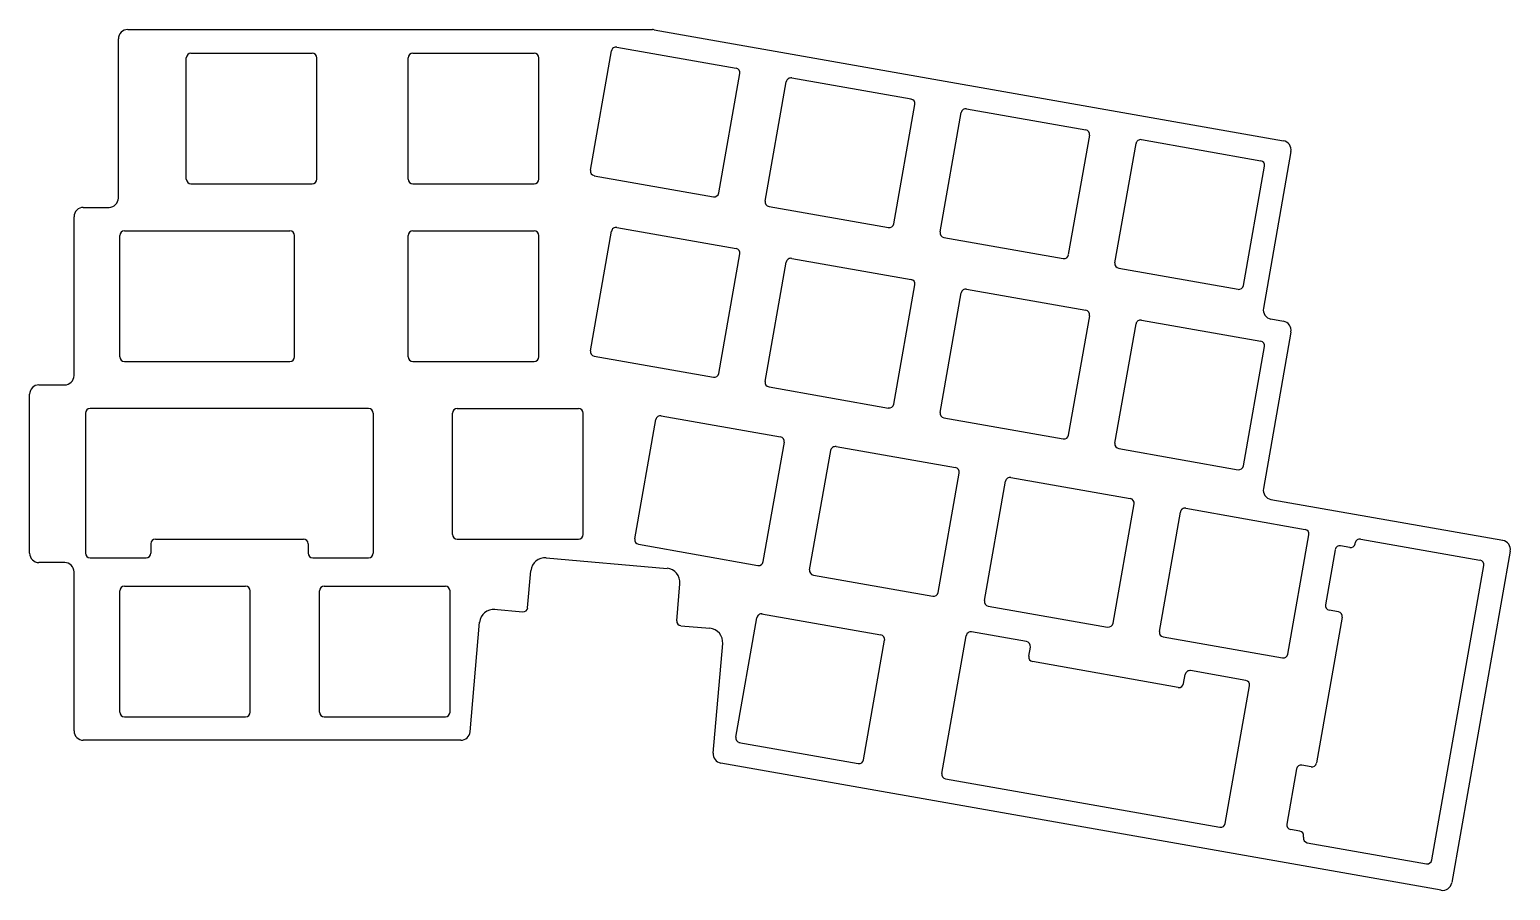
# Model space of a CAD drawing. Header units: millimetres. Extents: x -24 to 135, y -83 to 10.
import ezdxf

# ---------------------------------------------------------------- set-up
doc = ezdxf.new("R2010")
doc.units = ezdxf.units.MM
doc.layers.add('edge cuts plate', color=7, linetype='Continuous', lineweight=25, true_color=0xffffff)

msp = doc.modelspace()

# ---------------------------------------------------------------- linework, layer by layer
at = {"layer": 'edge cuts plate'}
for p, q in [((-14.29, -8.53), (-14.29, 8.53)), ((-13.29, 9.53), (43.01, 9.53)), ((43.19, 9.51), (110.7, -2.4)), ((-7, -6.5), (-7, 6.5)), ((-6.5, 7), (6.5, 7)), ((7, -6.5), (7, 6.5)), ((16.81, -6.5), (16.81, 6.5)), ((17.31, 7), (30.31, 7)), ((30.81, -6.5), (30.81, 6.5)), ((36.35, -5.56), (38.61, 7.25)), ((39.19, 7.65), (51.99, 5.39)), ((50.14, -7.99), (52.39, 4.81)), ((55.11, -8.86), (57.37, 3.94)), ((57.95, 4.34), (70.75, 2.09)), ((68.9, -11.3), (71.15, 1.51)), ((73.87, -12.17), (76.13, 0.63)), ((76.71, 1.04), (89.51, -1.22)), ((87.66, -14.6), (89.92, -1.8)), ((92.63, -15.48), (94.89, -2.68)), ((95.47, -2.27), (108.27, -4.53)), ((111.51, -3.55), (108.55, -20.34)), ((36.76, -6.14), (49.56, -8.39)), ((106.42, -17.91), (108.68, -5.11)), ((-6.5, -7), (6.5, -7)), ((17.31, -7), (30.31, -7)), ((-18.05, -9.53), (-15.29, -9.53)), ((55.52, -9.44), (68.32, -11.7)), ((-19.05, -27.57), (-19.05, -10.53)), ((-14.14, -25.55), (-14.14, -12.55)), ((-13.64, -12.05), (4.12, -12.05)), ((4.62, -25.55), (4.62, -12.55)), ((16.81, -25.55), (16.81, -12.55)), ((17.31, -12.05), (30.31, -12.05)), ((30.81, -25.55), (30.81, -12.55)), ((36.35, -24.9), (38.61, -12.1)), ((39.19, -11.69), (51.99, -13.95)), ((74.28, -12.75), (87.08, -15.01)), ((50.14, -27.33), (52.39, -14.53)), ((55.11, -28.21), (57.37, -15.41)), ((57.95, -15), (70.75, -17.26)), ((93.04, -16.06), (105.84, -18.32)), ((68.9, -30.64), (71.15, -17.84)), ((73.87, -31.52), (76.13, -18.71)), ((76.71, -18.31), (89.51, -20.57)), ((87.66, -33.95), (89.92, -21.15)), ((92.63, -34.82), (94.89, -22.02)), ((95.47, -21.62), (108.27, -23.87)), ((109.36, -21.5), (110.7, -21.74)), ((111.51, -22.9), (108.55, -39.69)), ((106.42, -37.26), (108.68, -24.45)), ((-13.64, -26.05), (4.12, -26.05)), ((17.31, -26.05), (30.31, -26.05)), ((36.76, -25.48), (49.56, -27.74)), ((-22.81, -28.57), (-20.05, -28.57)), ((-23.81, -46.62), (-23.81, -29.57)), ((55.52, -28.79), (68.32, -31.05)), ((-17.82, -31.6), (-17.82, -46.6)), ((12.56, -31.1), (-17.32, -31.1)), ((13.06, -31.6), (13.06, -46.6)), ((21.57, -44.6), (21.57, -31.6)), ((22.07, -31.1), (35.07, -31.1)), ((35.57, -44.6), (35.57, -31.6)), ((41.11, -45.08), (43.37, -32.28)), ((43.95, -31.88), (56.75, -34.13)), ((74.28, -32.1), (87.08, -34.35)), ((54.9, -47.52), (57.16, -34.71)), ((59.87, -48.39), (62.13, -35.59)), ((62.71, -35.18), (75.51, -37.44)), ((93.04, -35.4), (105.84, -37.66)), ((73.66, -50.82), (75.92, -38.02)), ((78.63, -51.7), (80.89, -38.9)), ((81.47, -38.49), (94.27, -40.75)), ((109.36, -40.85), (134.23, -45.23)), ((92.42, -54.13), (94.68, -41.33)), ((97.39, -55.01), (99.65, -42.21)), ((100.23, -41.8), (113.03, -44.06)), ((-10.82, -45.6), (-10.82, -46.6)), ((-10.32, -45.1), (5.56, -45.1)), ((6.06, -45.6), (6.06, -46.6)), ((22.07, -45.1), (35.07, -45.1)), ((41.52, -45.66), (54.32, -47.92)), ((111.18, -57.44), (113.44, -44.64)), ((117.82, -46.01), (116.83, -45.83)), ((118.4, -45.6), (118.41, -45.51)), ((118.99, -45.11), (131.79, -47.37)), ((-20.05, -47.62), (-22.81, -47.62)), ((-17.32, -47.1), (-11.32, -47.1)), ((6.56, -47.1), (12.56, -47.1)), ((31.62, -47.1), (44.57, -48.24)), ((116.25, -46.24), (115.21, -52.15)), ((135.04, -46.39), (128.77, -81.94)), ((-19.05, -65.67), (-19.05, -48.62)), ((29.62, -52.47), (29.97, -48.49)), ((60.28, -48.97), (73.08, -51.23)), ((126.63, -79.51), (132.2, -47.94)), ((-14.14, -63.65), (-14.14, -50.65)), ((-13.64, -50.15), (-0.64, -50.15)), ((-0.14, -63.65), (-0.14, -50.65)), ((7.29, -63.65), (7.29, -50.65)), ((7.79, -50.15), (20.79, -50.15)), ((21.29, -63.65), (21.29, -50.65)), ((45.61, -53.87), (45.96, -49.89)), ((79.04, -52.28), (91.84, -54.54)), ((25.98, -52.63), (29.11, -52.9)), ((51.96, -66.33), (54.22, -53.53)), ((54.71, -53.12), (67.51, -55.38)), ((117.01, -53.48), (114.25, -69.11)), ((116.6, -52.9), (115.62, -52.73)), ((23.44, -65.76), (24.47, -54.02)), ((46.04, -54.39), (49.16, -54.66)), ((74.05, -70.24), (76.66, -55.46)), ((83.14, -56.1), (77.23, -55.06)), ((97.8, -55.59), (110.6, -57.85)), ((49.52, -68.06), (50.55, -56.31)), ((65.66, -68.76), (67.92, -55.95)), ((83.38, -57.66), (83.55, -56.68)), ((99.42, -61), (83.78, -58.24)), ((99.99, -60.59), (100.17, -59.61)), ((106.66, -60.25), (100.75, -59.2)), ((104.46, -75.6), (107.06, -60.83)), ((-13.64, -64.15), (-0.64, -64.15)), ((7.79, -64.15), (20.79, -64.15)), ((22.44, -66.67), (-18.05, -66.67)), ((52.28, -66.91), (65.08, -69.16)), ((127.61, -82.75), (50.34, -69.13)), ((112.11, -69.75), (111.07, -75.66)), ((113.67, -69.52), (112.69, -69.34)), ((74.46, -70.82), (103.88, -76)), ((112.46, -76.41), (111.47, -76.24)), ((112.85, -77.08), (112.86, -76.99)), ((113.25, -77.66), (126.05, -79.91))]:
    msp.add_line(p, q, dxfattribs=at)
for centre, radius, start, end in [((-13.29, 8.53), 1, 90, 180), ((43.01, 8.53), 1, 80, 90), ((-6.5, 6.5), 0.5, 90, 180), ((6.5, 6.5), 0.5, 0, 90), ((17.31, 6.5), 0.5, 90, 180), ((30.31, 6.5), 0.5, 0, 90), ((39.1, 7.16), 0.5, 80, 170), ((51.9, 4.9), 0.5, 350, 80), ((57.86, 3.85), 0.5, 80, 170), ((70.66, 1.59), 0.5, 350, 80), ((76.62, 0.54), 0.5, 80, 170), ((89.42, -1.71), 0.5, 350, 80), ((95.38, -2.77), 0.5, 80, 170), ((110.53, -3.38), 1, 350, 80), ((108.18, -5.02), 0.5, 350, 80), ((36.84, -5.64), 0.5, 170, 260), ((-6.5, -6.5), 0.5, 180, 270), ((6.5, -6.5), 0.5, 270, 0), ((17.31, -6.5), 0.5, 180, 270), ((30.31, -6.5), 0.5, 270, 0), ((-18.05, -10.53), 1, 90, 180), ((-15.29, -8.53), 1, 270, 0), ((49.64, -7.9), 0.5, 260, 350), ((55.6, -8.95), 0.5, 170, 260), ((-13.64, -12.55), 0.5, 90, 180), ((4.12, -12.55), 0.5, 0, 90), ((17.31, -12.55), 0.5, 90, 180), ((30.31, -12.55), 0.5, 0, 90), ((39.1, -12.19), 0.5, 80, 170), ((68.4, -11.21), 0.5, 260, 350), ((74.36, -12.26), 0.5, 170, 260), ((51.9, -14.44), 0.5, 350, 80), ((57.86, -15.49), 0.5, 80, 170), ((87.17, -14.52), 0.5, 260, 350), ((93.12, -15.57), 0.5, 170, 260), ((70.66, -17.75), 0.5, 350, 80), ((76.62, -18.8), 0.5, 80, 170), ((105.93, -17.83), 0.5, 260, 350), ((89.42, -21.06), 0.5, 350, 80), ((109.54, -20.52), 1, 170, 260), ((95.38, -22.11), 0.5, 80, 170), ((110.53, -22.72), 1, 350, 80), ((36.84, -24.99), 0.5, 170, 260), ((108.18, -24.37), 0.5, 350, 80), ((-13.64, -25.55), 0.5, 180, 270), ((4.12, -25.55), 0.5, 270, 0), ((17.31, -25.55), 0.5, 180, 270), ((30.31, -25.55), 0.5, 270, 0), ((-22.81, -29.57), 1, 90, 180), ((-20.05, -27.57), 1, 270, 0), ((49.64, -27.25), 0.5, 260, 350), ((55.6, -28.3), 0.5, 170, 260), ((-17.32, -31.6), 0.5, 90, 180), ((12.56, -31.6), 0.5, 0, 90), ((22.07, -31.6), 0.5, 90, 180), ((35.07, -31.6), 0.5, 0, 90), ((68.4, -30.55), 0.5, 260, 350), ((74.36, -31.6), 0.5, 170, 260), ((43.86, -32.37), 0.5, 80, 170), ((56.66, -34.63), 0.5, 350, 80), ((87.17, -33.86), 0.5, 260, 350), ((93.12, -34.91), 0.5, 170, 260), ((62.62, -35.68), 0.5, 80, 170), ((75.42, -37.93), 0.5, 350, 80), ((105.93, -37.17), 0.5, 260, 350), ((81.38, -38.98), 0.5, 80, 170), ((109.54, -39.86), 1, 170, 260), ((94.19, -41.24), 0.5, 350, 80), ((100.14, -42.29), 0.5, 80, 170), ((112.95, -44.55), 0.5, 350, 80), ((-10.32, -45.6), 0.5, 90, 180), ((5.56, -45.6), 0.5, 0, 90), ((22.07, -44.6), 0.5, 180, 270), ((35.07, -44.6), 0.5, 270, 0), ((41.6, -45.17), 0.5, 170, 260), ((116.75, -46.32), 0.5, 80, 170), ((117.9, -45.51), 0.5, 260, 350), ((118.9, -45.6), 0.5, 80, 170), ((134.05, -46.22), 1, 350, 80), ((-22.81, -46.62), 1, 180, 270), ((-20.05, -48.62), 1, 360, 90), ((-17.32, -46.6), 0.5, 180, 270), ((-11.32, -46.6), 0.5, 270, 0), ((6.56, -46.6), 0.5, 180, 270), ((12.56, -46.6), 0.5, 270, 0), ((31.49, -48.62), 1.52, 85, 175), ((54.41, -47.43), 0.5, 260, 350), ((131.71, -47.86), 0.5, 350, 80), ((44.44, -49.75), 1.52, 355, 85), ((60.36, -48.48), 0.5, 170, 260), ((-13.64, -50.65), 0.5, 90, 180), ((-0.64, -50.65), 0.5, 0, 90), ((7.79, -50.65), 0.5, 90, 180), ((20.79, -50.65), 0.5, 0, 90), ((73.17, -50.74), 0.5, 260, 350), ((79.13, -51.79), 0.5, 170, 260), ((115.7, -52.23), 0.5, 170, 260), ((25.98, -54.16), 1.52, 85, 175), ((29.15, -52.43), 0.475, 265, 355), ((46.08, -53.91), 0.475, 175, 265), ((54.71, -53.62), 0.5, 80, 170), ((116.52, -53.39), 0.5, 350, 80), ((49.03, -56.18), 1.52, 355, 85), ((67.43, -55.87), 0.5, 350, 80), ((77.15, -55.55), 0.5, 80, 170), ((91.93, -54.04), 0.5, 260, 350), ((97.89, -55.1), 0.5, 170, 260), ((83.06, -56.59), 0.5, 350, 80), ((83.87, -57.75), 0.5, 170, 260), ((110.69, -57.35), 0.5, 260, 350), ((100.66, -59.7), 0.5, 80, 170), ((106.57, -60.74), 0.5, 350, 80), ((99.5, -60.51), 0.5, 260, 350), ((-13.64, -63.65), 0.5, 180, 270), ((-0.64, -63.65), 0.5, 270, 0), ((7.79, -63.65), 0.5, 180, 270), ((20.79, -63.65), 0.5, 270, 0), ((-18.05, -65.67), 1, 180, 270), ((22.44, -65.67), 1, 270, 355), ((52.45, -66.42), 0.5, 170, 260), ((50.52, -68.14), 1, 175, 260), ((65.17, -68.67), 0.5, 260, 350), ((112.6, -69.84), 0.5, 80, 170), ((113.76, -69.03), 0.5, 260, 350), ((74.54, -70.32), 0.5, 170, 260), ((103.97, -75.51), 0.5, 260, 350), ((111.56, -75.75), 0.5, 170, 260), ((112.37, -76.9), 0.5, 350, 80), ((113.34, -77.16), 0.5, 170, 260), ((126.14, -79.42), 0.5, 260, 350), ((127.78, -81.77), 1, 260, 350)]:
    msp.add_arc(centre, radius, start, end, dxfattribs=at)

doc.saveas('drawing.dxf')
